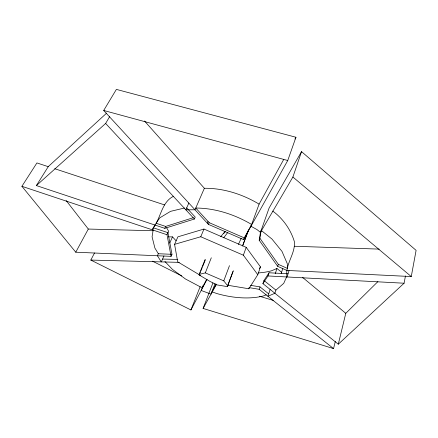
<?xml version="1.0" encoding="UTF-8"?>
<svg xmlns="http://www.w3.org/2000/svg" width="438" height="438" viewBox="0 0 438 438"><rect width="100%" height="100%" fill="white"/><g stroke="black" fill="none" stroke-linecap="round" stroke-linejoin="round"><path stroke-width="0.66" d="M153.191 229.764L152.079 236.805L154.893 248.05L158.332 253.739L157.412 255.759L161.31 261.897L163.954 255.984M259.197 240.238L260.457 232.364L269.085 208.066L301.536 151.63L416.1 250.361L411.266 276.564L286.83 270.432L277.687 266.331L259.197 240.238L259.898 238.239L261.174 230.361L271.916 239.006L281.995 251.396L287.301 263.709L287.454 268.439L278.333 264.344L259.898 238.239M288.051 273.788L269.052 272.775L263.972 280.49L262.92 283.638L338.3 344.197L404.082 283.222L405.473 275.924M338.3 344.197L345.785 313.312L377.912 281.601M212.928 282.904L203.101 308.434L333.548 348.604L335.305 341.454M289.047 270.553L287.049 276.969C284.711 264.481 295.749 253.843 294.325 241.453C290.597 229.326 282.959 218.584 272.737 211.072M286.698 276.783L283.72 283.37L275.902 290.109L274.9 293.257L267.925 296.28L270.186 289.304M281.212 273.438L282.849 268.308M275.261 273.684L276.953 268.478L281.672 272.359M277.687 266.331L278.333 264.344M262.92 283.638L267.996 275.956L269.052 272.775M333.548 348.604L259.176 289.304L259.986 286.885L250.607 285.341M283.775 159.35L259.099 204.124L250.963 226.26L256.969 229.561L260.457 232.364L292.896 177.023L301.536 151.63M228.105 285.319L248.833 288.768L257.79 274.686L260.462 266.868L246.216 247.355L203.971 229.052L177.899 236.827L174.581 244.344L177.702 261.831L200.549 275.486M248.833 288.768L249.277 287.487M287.75 160.505L295.951 137.258L116.382 89.396L103.702 110.475L208.4 224.371L243.506 239.591L287.75 160.505L103.702 110.475M257.79 274.686L243.358 255.195L246.216 247.355M243.506 239.591L251.62 224.464C234.817 214.527 215.359 208.127 195.748 208.039L209.123 222.63L244.158 237.823M205.187 259.378L199.142 274.396L199.23 275.004L209.786 281.305L216.941 284.897L227.36 286.633L232.967 271.445M227.36 286.633L233.377 270.728M227.771 285.932L223.774 280.862L229.479 265.642M242.663 245.844L248.423 230.481M242.515 245.937L248.538 229.945M215.047 283.66L211.056 294.101L201.179 290.487L203.281 285.154M199.142 274.396L205.312 272.89L211.308 257.785M94.526 252.961L90.814 260.073L190.924 309.951L200.155 286.671M199.23 275.004L200.489 271.878M200.987 270.624L202.246 267.498M202.75 266.249L205.263 259.991M208.4 224.371L209.123 222.63M207.289 223.161L208.012 221.414M174.581 244.344L200.763 236.75L203.971 229.052M106.631 113.135L48.279 166.593L36.381 185.575L164.792 228.324L194.39 219.022L195.228 217.084L186.692 207.864M144.502 120.998L204.36 188.274L194.992 209.78L185.827 209.807L188.86 203.002M48.552 166.774L36.912 162.936L21.9 186.303L75.763 252.206L171.072 256.35L171.97 254.314L167.946 232.666L153.497 227.848M169.736 243.046L172.495 236.881L176.12 240.812M238.436 244.426L241.218 238.239M167.749 232.989L168.581 231.16L166.615 227.722M171.072 256.35L167.009 234.73L167.946 232.666M164.792 228.324L165.657 226.435L193.3 217.691M154.921 224.831L152.528 229.895L152.752 228.455C160.965 218.661 161.168 202.29 173.574 196.235M206.632 279.411L202.301 287.64L200.549 287L185.498 279.011L172.43 269.375L164.923 261.519M190.924 309.951L207.043 279.362M75.763 252.206L88.306 229.047L152.933 230.749M294.966 139.049L295.951 137.258M216.164 284.152L211.943 291.779L216.547 293.465A71.383 40.077 21.4 0 0 263.211 296.022L266.266 294.823M203.101 308.434L216.246 284.744M36.381 185.575L105.629 123.456L109.768 116.442M259.389 268.576L260.462 266.868M223.719 237.785L227.815 232.37M223.818 233.454L225.11 231.866M220.741 236.662L225.061 231.423M276.953 268.478L271.522 270.788A69.494 41.041 21.3 0 1 258.163 272.929M184.453 208.028L170.574 211.34L159.892 217.785L156.021 223.232L165.657 226.435M204.36 188.274C223.561 188.088 242.701 194.291 259.099 204.124M168.416 236.849L172.495 236.881M162.575 259.066L177.801 259.427M90.814 260.073L179.219 262.357M294.418 246.255L379.188 249.112M158.332 253.739L171.97 254.314M267.996 275.956L404.082 283.222M249.102 287.635L259.176 289.304M259.504 296.247L273.208 300.38M54.739 168.723L164.644 204.94M21.9 186.303L167.009 234.73M200.763 236.75L243.358 255.195M205.312 272.89L223.774 280.862M152.528 261.19L181.77 275.907M259.986 286.885L268.708 293.86M263.972 280.49L275.902 290.109M302.444 277.292L345.785 313.312M292.896 177.023L411.266 276.564M105.629 123.456L194.39 219.022M66.16 200.56L88.306 229.047"/></g></svg>
